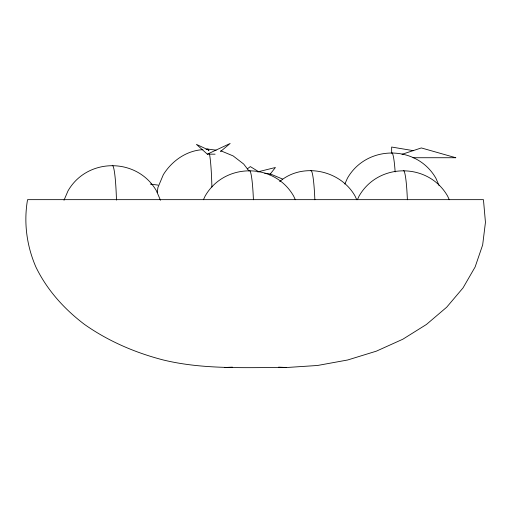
<?xml version="1.0" encoding="UTF-8"?>
<svg xmlns="http://www.w3.org/2000/svg" width="511" height="511" viewBox="0 0 511 511"><rect width="100%" height="100%" fill="white"/><g stroke="black" fill="none" stroke-linecap="round" stroke-linejoin="round"><path stroke-width="0.77" d="M157.254 192.506L157.925 187.505L163.328 174.685C171.837 160.933 186.489 150.547 202.912 149.659M64.003 200.242L67.989 190.929C87.189 157.311 137.287 157.311 156.481 190.929L160.467 200.242M203.416 199.737L205.135 196.058C224.329 162.434 274.426 162.434 293.627 196.058L295.339 199.737M344.842 184.043L347.41 178.25C366.604 144.626 416.701 144.626 435.902 178.25L439.032 185.448M357.381 199.737L359.092 196.058C378.293 162.434 428.39 162.434 447.585 196.058L449.303 199.737M269.642 174.839L275.403 167.493L257.697 171.907M220.439 151.62L230.135 143.482L207.338 154.169L196.422 144.377L209.018 150.253M279.67 181.597C302.595 161.923 340.467 170.08 355.062 196.058L356.774 199.737M247.254 168.924L250.339 166.599L259.032 171.939M402.042 154.303L421.332 147.941L455.761 157.727L413.022 157.727M206.022 149.25L207.575 149.04L216.134 150.17M286.543 367.518L317.523 365.48L347.704 359.98L376.364 351.159L402.828 339.221L426.455 324.453L446.691 307.207L463.043 287.891L475.128 266.966L482.659 244.935L485.45 222.317L483.444 199.654L27.556 199.654C23.589 222.438 26.693 245.785 35.872 266.966C46.98 289.954 64.284 309.123 84.545 324.453C108.313 341.188 135.211 352.724 163.296 359.98C203.659 369.766 245.389 367.352 286.543 367.518L278.584 367.141M224.457 367.518L232.416 367.141M207.338 154.169L215.086 154.169M264.749 173.184L269.418 173.804M150.317 184.081L158.097 185.11M413.546 150.694L391.656 147.04L391.656 153.147M453.417 157.337L455.761 157.727M220.803 150.79L233.125 155.912L243.702 164.063L248.959 170.936M270.198 173.906L282.519 179.029M207.575 149.04A51.285 4.471 90 0 1 208.737 150.79M209.363 153.326A51.285 4.471 90 0 1 211.893 187.058M310.816 170.412A51.285 4.471 90 0 1 314.859 199.756M403.339 170.412A51.285 4.471 90 0 1 407.382 199.756M112.235 165.289A51.285 4.471 90 0 1 116.47 200.101M249.381 170.412A51.285 4.471 90 0 1 253.418 199.756M391.656 152.604A51.285 4.471 90 0 1 395.15 171.907"/></g></svg>
